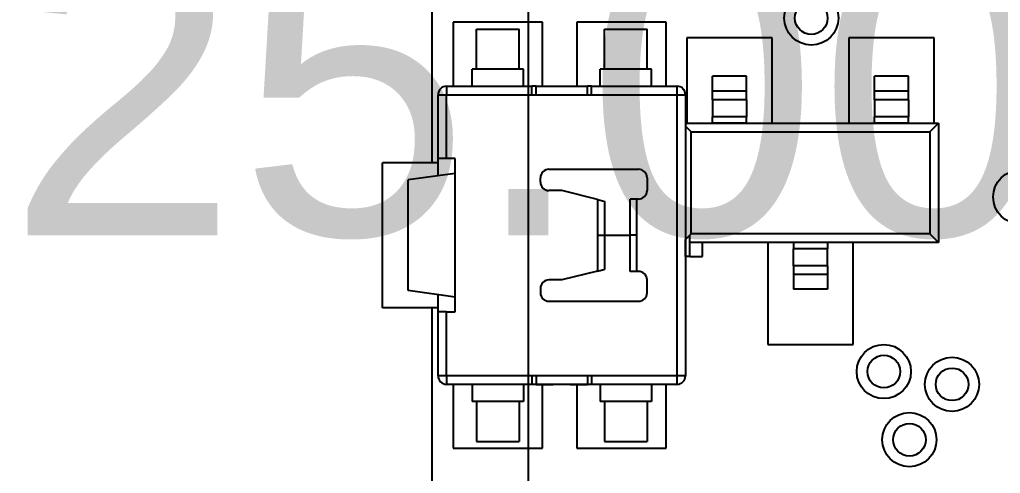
# Model space of a CAD drawing. Extents: x 87.1 to 184.1, y 90 to 128.
# Drawn here: x 87.31 to 98.81, y 105.14 to 110.47 of the extents above; entities that cross this region are included whole.
import ezdxf
from ezdxf.enums import TextEntityAlignment as Align

# ---------------------------------------------------------------- set-up
doc = ezdxf.new("R2010")
doc.units = 0
doc.layers.get('0').update_dxf_attribs({"linetype": 'CONTINUOUS'})
doc.layers.add('Dimension001', color=7, linetype='CONTINUOUS')
doc.layers.add('View005', color=7, linetype='CONTINUOUS')
doc.styles.get("Standard").update_dxf_attribs({"font": 'arial.ttf'})
doc.dimstyles.get("Standard").update_dxf_attribs({"dimscale": 0, "dimtxt": 2.5, "dimasz": 2.5, "dimexe": 1.25, "dimexo": 0.625, "dimtad": 1, "dimtxsty": 'STANDARD', "dimcen": 2.5, "dimazin": 3, "dimtfac": 1, "dimtmove": 0, "dimatfit": 3})

# ---------------------------------------------------------------- blocks, each defined once
blk = doc.blocks.new('*Dimension001')
at = {"color": 0}
for points in [[(93.6917, 125.435), (92.8583, 125.435), (93.275, 120.435)], [(93.6917, 90.435), (92.8583, 90.435), (93.275, 95.435)]]:
    blk.add_solid(points, dxfattribs=at)
at = {"layer": 'Dimension001'}
for p, q in [((92.1423, 120.435), (93.275, 120.435)), ((93.275, 120.435), (93.275, 95.435)), ((92.1423, 95.435), (93.275, 95.435))]:
    blk.add_line(p, q, dxfattribs=at)
blk.add_text('25.00', height=3.5, dxfattribs=at).set_placement((93.275, 107.935), align=Align.CENTER)

msp = doc.modelspace()

# ---------------------------------------------------------------- linework, layer by layer
at = {"layer": 'View005'}
for p, q in [((92.1423, 113.634), (92.1423, 108.785)), ((92.3923, 110.435), (92.3923, 109.685)), ((93.4423, 110.435), (92.3923, 110.435)), ((92.3923, 110.435), (92.3923, 109.685)), ((93.4423, 110.435), (92.3923, 110.435)), ((93.4423, 109.685), (93.4423, 110.435)), ((93.4423, 109.685), (93.4423, 110.435)), ((93.8423, 110.435), (93.8423, 109.685)), ((94.8923, 110.435), (93.8423, 110.435)), ((93.8423, 110.435), (93.8423, 109.685)), ((94.8923, 110.435), (93.8423, 110.435)), ((94.8923, 109.685), (94.8923, 110.435)), ((94.8923, 109.685), (94.8923, 110.435)), ((92.6673, 109.885), (92.6673, 110.356)), ((92.6673, 110.356), (93.1673, 110.356)), ((92.6673, 109.885), (92.6673, 110.356)), ((92.6673, 110.356), (93.1673, 110.356)), ((93.1673, 109.885), (93.1673, 110.356)), ((93.1673, 109.885), (93.1673, 110.356)), ((94.1673, 109.885), (94.1673, 110.356)), ((94.1673, 110.356), (94.6673, 110.356)), ((94.1673, 109.885), (94.1673, 110.356)), ((94.1673, 110.356), (94.6673, 110.356)), ((94.6673, 109.885), (94.6673, 110.356)), ((94.6673, 109.885), (94.6673, 110.356)), ((96.1329, 110.251), (95.1329, 110.251)), ((95.1329, 110.251), (95.1329, 109.251)), ((96.1329, 110.251), (95.1329, 110.251)), ((95.1329, 110.251), (95.1329, 109.251)), ((96.1329, 109.251), (96.1329, 110.251)), ((96.1329, 109.251), (96.1329, 110.251)), ((98.0329, 110.251), (97.0329, 110.251)), ((97.0329, 110.251), (97.0329, 109.251)), ((98.0329, 110.251), (97.0329, 110.251)), ((97.0329, 110.251), (97.0329, 109.251)), ((98.0329, 109.251), (98.0329, 110.251)), ((98.0329, 109.251), (98.0329, 110.251)), ((92.6173, 109.685), (92.6173, 109.885)), ((92.6673, 109.885), (92.6173, 109.885)), ((92.6173, 109.685), (92.6173, 109.885)), ((92.6673, 109.885), (92.6173, 109.885)), ((93.1673, 109.885), (92.6673, 109.885)), ((93.1673, 109.885), (92.6673, 109.885)), ((93.2173, 109.885), (93.1673, 109.885)), ((93.2173, 109.885), (93.1673, 109.885)), ((93.2173, 109.685), (93.2173, 109.885)), ((93.2173, 109.685), (93.2173, 109.885)), ((94.1173, 109.685), (94.1173, 109.885)), ((94.1673, 109.885), (94.1173, 109.885)), ((94.1173, 109.685), (94.1173, 109.885)), ((94.1673, 109.885), (94.1173, 109.885)), ((94.6673, 109.885), (94.1673, 109.885)), ((94.6673, 109.885), (94.1673, 109.885)), ((94.7173, 109.885), (94.6673, 109.885)), ((94.7173, 109.885), (94.6673, 109.885)), ((94.7173, 109.685), (94.7173, 109.885)), ((94.7173, 109.685), (94.7173, 109.885)), ((95.4329, 109.626), (95.4329, 109.801)), ((95.8329, 109.801), (95.4329, 109.801)), ((95.4329, 109.626), (95.4329, 109.801)), ((95.8329, 109.801), (95.4329, 109.801)), ((95.4329, 109.626), (95.4329, 109.801)), ((95.4329, 109.626), (95.4329, 109.801)), ((95.8329, 109.801), (95.4329, 109.801)), ((95.8329, 109.801), (95.4329, 109.801)), ((95.4329, 109.626), (95.4329, 109.801)), ((95.4329, 109.626), (95.4329, 109.801)), ((95.8329, 109.801), (95.4329, 109.801)), ((95.8329, 109.801), (95.4329, 109.801)), ((95.8329, 109.626), (95.8329, 109.801)), ((95.8329, 109.626), (95.8329, 109.801)), ((95.8329, 109.626), (95.8329, 109.801)), ((95.8329, 109.626), (95.8329, 109.801)), ((95.8329, 109.626), (95.8329, 109.801)), ((95.8329, 109.626), (95.8329, 109.801)), ((97.3329, 109.626), (97.3329, 109.801)), ((97.7329, 109.801), (97.3329, 109.801)), ((97.3329, 109.626), (97.3329, 109.801)), ((97.7329, 109.801), (97.3329, 109.801)), ((97.3329, 109.626), (97.3329, 109.801)), ((97.3329, 109.626), (97.3329, 109.801)), ((97.7329, 109.801), (97.3329, 109.801)), ((97.7329, 109.801), (97.3329, 109.801)), ((97.3329, 109.626), (97.3329, 109.801)), ((97.3329, 109.626), (97.3329, 109.801)), ((97.7329, 109.801), (97.3329, 109.801)), ((97.7329, 109.801), (97.3329, 109.801)), ((97.7329, 109.626), (97.7329, 109.801)), ((97.7329, 109.626), (97.7329, 109.801)), ((97.7329, 109.626), (97.7329, 109.801)), ((97.7329, 109.626), (97.7329, 109.801)), ((97.7329, 109.626), (97.7329, 109.801)), ((97.7329, 109.626), (97.7329, 109.801)), ((92.2173, 108.835), (92.2173, 109.585)), ((92.2173, 108.835), (92.2173, 109.585)), ((92.3173, 109.685), (93.3173, 109.685)), ((92.3173, 109.685), (93.3173, 109.685)), ((92.3173, 108.835), (92.3173, 109.585)), ((92.3173, 109.585), (93.3173, 109.585)), ((92.3173, 108.835), (92.3173, 109.585)), ((92.3173, 109.585), (93.3173, 109.585)), ((93.3673, 109.685), (93.3173, 109.685)), ((93.3673, 109.685), (93.3173, 109.685)), ((93.3173, 109.585), (93.3673, 109.585)), ((93.3173, 109.585), (93.3673, 109.585)), ((93.3673, 109.685), (93.9673, 109.685)), ((93.3673, 109.685), (93.9673, 109.685)), ((93.3673, 109.585), (93.9673, 109.585)), ((93.3673, 109.585), (93.9673, 109.585)), ((94.0173, 109.685), (93.9673, 109.685)), ((94.0173, 109.685), (93.9673, 109.685)), ((93.9673, 109.585), (94.0173, 109.585)), ((93.9673, 109.585), (94.0173, 109.585)), ((94.0173, 109.685), (95.0173, 109.685)), ((94.0173, 109.685), (95.0173, 109.685)), ((94.0173, 109.585), (95.0173, 109.585)), ((94.0173, 109.585), (95.0173, 109.585)), ((95.0173, 109.585), (95.0173, 106.285)), ((95.0173, 109.585), (95.0173, 106.285)), ((95.1173, 109.585), (95.1173, 106.285)), ((95.1173, 109.585), (95.1173, 106.285)), ((95.8329, 109.626), (95.4329, 109.626)), ((95.8329, 109.626), (95.4329, 109.626)), ((95.8329, 109.626), (95.4329, 109.626)), ((95.8329, 109.626), (95.4329, 109.626)), ((95.8329, 109.626), (95.4329, 109.626)), ((95.8329, 109.626), (95.4329, 109.626)), ((97.7329, 109.626), (97.3329, 109.626)), ((97.7329, 109.626), (97.3329, 109.626)), ((97.7329, 109.626), (97.3329, 109.626)), ((97.7329, 109.626), (97.3329, 109.626)), ((97.7329, 109.626), (97.3329, 109.626)), ((97.7329, 109.626), (97.3329, 109.626)), ((95.8329, 109.526), (95.4329, 109.526)), ((95.8329, 109.526), (95.4329, 109.526)), ((95.8329, 109.526), (95.4329, 109.526)), ((95.8329, 109.526), (95.4329, 109.526)), ((95.8329, 109.526), (95.4329, 109.526)), ((95.8329, 109.526), (95.4329, 109.526)), ((97.7329, 109.526), (97.3329, 109.526)), ((97.7329, 109.526), (97.3329, 109.526)), ((97.7329, 109.526), (97.3329, 109.526)), ((97.7329, 109.526), (97.3329, 109.526)), ((97.7329, 109.526), (97.3329, 109.526)), ((97.7329, 109.526), (97.3329, 109.526)), ((95.1173, 109.251), (98.0829, 109.251)), ((95.1173, 109.251), (98.0829, 109.251)), ((95.4329, 109.251), (95.4329, 109.326)), ((95.4329, 109.251), (95.4329, 109.326)), ((95.8329, 109.326), (95.4329, 109.326)), ((95.4329, 109.251), (95.4329, 109.326)), ((95.4329, 109.251), (95.4329, 109.326)), ((95.8329, 109.326), (95.4329, 109.326)), ((95.8329, 109.326), (95.4329, 109.326)), ((95.4329, 109.251), (95.4329, 109.326)), ((95.4329, 109.251), (95.4329, 109.326)), ((95.8329, 109.326), (95.4329, 109.326)), ((95.8329, 109.326), (95.4329, 109.326)), ((95.8329, 109.326), (95.4329, 109.326)), ((95.8329, 109.251), (95.4329, 109.251)), ((95.8329, 109.251), (95.4329, 109.251)), ((95.8329, 109.251), (95.4329, 109.251)), ((95.8329, 109.251), (95.4329, 109.251)), ((95.8329, 109.251), (95.4329, 109.251)), ((95.8329, 109.251), (95.4329, 109.251)), ((95.8329, 109.251), (95.8329, 109.326)), ((95.8329, 109.251), (95.8329, 109.326)), ((95.8329, 109.251), (95.8329, 109.326)), ((95.8329, 109.251), (95.8329, 109.326)), ((95.8329, 109.251), (95.8329, 109.326)), ((95.8329, 109.251), (95.8329, 109.326)), ((97.3329, 109.251), (97.3329, 109.326)), ((97.3329, 109.251), (97.3329, 109.326)), ((97.7329, 109.326), (97.3329, 109.326)), ((97.3329, 109.251), (97.3329, 109.326)), ((97.3329, 109.251), (97.3329, 109.326)), ((97.7329, 109.326), (97.3329, 109.326)), ((97.7329, 109.326), (97.3329, 109.326)), ((97.3329, 109.251), (97.3329, 109.326)), ((97.3329, 109.251), (97.3329, 109.326)), ((97.7329, 109.326), (97.3329, 109.326)), ((97.7329, 109.326), (97.3329, 109.326)), ((97.7329, 109.326), (97.3329, 109.326)), ((97.7329, 109.251), (97.3329, 109.251)), ((97.7329, 109.251), (97.3329, 109.251)), ((97.7329, 109.251), (97.3329, 109.251)), ((97.7329, 109.251), (97.3329, 109.251)), ((97.7329, 109.251), (97.3329, 109.251)), ((97.7329, 109.251), (97.3329, 109.251)), ((97.7329, 109.251), (97.7329, 109.326)), ((97.7329, 109.251), (97.7329, 109.326)), ((97.7329, 109.251), (97.7329, 109.326)), ((97.7329, 109.251), (97.7329, 109.326)), ((97.7329, 109.251), (97.7329, 109.326)), ((97.7329, 109.251), (97.7329, 109.326)), ((98.0829, 109.251), (97.9829, 109.151)), ((98.0829, 109.251), (97.9829, 109.151)), ((98.0829, 109.251), (98.0829, 107.851)), ((98.0829, 109.251), (98.0829, 107.851)), ((95.1173, 109.217), (95.1829, 109.151)), ((95.1173, 109.217), (95.1829, 109.151)), ((95.1829, 109.151), (97.9829, 109.151)), ((95.1829, 107.951), (95.1829, 109.151)), ((95.1829, 109.151), (97.9829, 109.151)), ((95.1829, 107.951), (95.1829, 109.151)), ((97.9829, 109.151), (97.9829, 107.951)), ((97.9829, 109.151), (97.9829, 107.951)), ((92.2173, 108.785), (91.5673, 108.785)), ((91.5673, 107.085), (91.5673, 108.785)), ((92.2173, 108.785), (91.5673, 108.785)), ((91.5673, 107.085), (91.5673, 108.785)), ((92.2173, 108.785), (92.2173, 108.835)), ((92.2173, 108.785), (92.2173, 108.835)), ((92.2173, 108.633), (92.2173, 108.785)), ((92.2173, 108.633), (92.2173, 108.785)), ((92.4173, 108.835), (92.3173, 108.835)), ((92.4173, 108.835), (92.3173, 108.835)), ((92.4173, 108.66), (92.4173, 108.835)), ((92.4173, 108.66), (92.4173, 108.835)), ((92.4173, 108.66), (91.8672, 108.585)), ((92.4173, 108.66), (91.8672, 108.585)), ((92.4173, 107.21), (92.4173, 108.66)), ((92.4173, 107.21), (92.4173, 108.66)), ((93.5173, 108.71), (94.4673, 108.71)), ((93.5173, 108.71), (94.4673, 108.71)), ((94.4673, 108.71), (94.5673, 108.71)), ((94.4673, 108.71), (94.5673, 108.71)), ((91.8673, 107.285), (91.8673, 108.585)), ((91.8673, 107.285), (91.8673, 108.585)), ((93.4173, 108.56), (93.4173, 108.61)), ((93.4173, 108.56), (93.4173, 108.61)), ((94.6673, 108.61), (94.6673, 108.46)), ((94.6673, 108.61), (94.6673, 108.46)), ((93.6673, 108.46), (93.5173, 108.46)), ((93.6673, 108.46), (93.5173, 108.46)), ((94.0872, 108.355), (93.6672, 108.46)), ((94.0872, 108.355), (93.6672, 108.46)), ((94.0873, 108.355), (94.0873, 107.935)), ((94.0873, 108.355), (94.0873, 107.935)), ((94.1673, 108.335), (94.1673, 107.935)), ((94.1673, 108.335), (94.1673, 107.935)), ((94.4673, 107.935), (94.4673, 108.36)), ((94.4673, 107.935), (94.4673, 108.36)), ((94.5673, 108.36), (94.5473, 108.36)), ((94.5673, 108.36), (94.5473, 108.36)), ((94.5473, 107.935), (94.5473, 108.36)), ((94.5473, 107.935), (94.5473, 108.36)), ((94.0873, 107.935), (94.0873, 107.515)), ((94.0873, 107.935), (94.0873, 107.515)), ((94.1673, 107.935), (94.1673, 107.535)), ((94.1673, 107.935), (94.1673, 107.535)), ((94.1673, 107.935), (94.4673, 107.935)), ((94.1673, 107.935), (94.4673, 107.935)), ((94.4673, 107.51), (94.4673, 107.935)), ((94.4673, 107.51), (94.4673, 107.935)), ((94.5473, 107.51), (94.5473, 107.935)), ((94.5473, 107.51), (94.5473, 107.935)), ((95.1173, 107.886), (95.1829, 107.951)), ((95.1173, 107.886), (95.1829, 107.951)), ((95.1173, 107.685), (95.1173, 107.886)), ((95.1173, 107.685), (95.1173, 107.886)), ((95.1673, 107.685), (95.1673, 107.936)), ((95.1673, 107.685), (95.1673, 107.936)), ((98.0829, 107.851), (95.1673, 107.851)), ((98.0829, 107.851), (95.1673, 107.851)), ((97.9829, 107.951), (95.1829, 107.951)), ((97.9829, 107.951), (95.1829, 107.951)), ((95.3173, 107.685), (95.3173, 107.851)), ((95.3173, 107.685), (95.3173, 107.851)), ((96.0829, 107.851), (96.0829, 106.651)), ((96.0829, 107.851), (96.0829, 106.651)), ((96.3829, 107.851), (96.3829, 107.776)), ((96.7829, 107.851), (96.3829, 107.851)), ((96.3829, 107.851), (96.3829, 107.776)), ((96.7829, 107.851), (96.3829, 107.851)), ((96.7829, 107.851), (96.7829, 107.776)), ((96.7829, 107.851), (96.7829, 107.776)), ((97.0829, 106.651), (97.0829, 107.851)), ((97.0829, 106.651), (97.0829, 107.851)), ((98.0829, 107.851), (97.9829, 107.951)), ((98.0829, 107.851), (97.9829, 107.951)), ((96.7829, 107.776), (96.3829, 107.776)), ((96.7829, 107.776), (96.3829, 107.776)), ((95.1673, 107.685), (95.1173, 107.685)), ((95.1673, 107.685), (95.1173, 107.685)), ((94.0872, 107.515), (93.6672, 107.41)), ((94.0872, 107.515), (93.6672, 107.41)), ((94.5673, 107.51), (94.5473, 107.51)), ((94.5673, 107.51), (94.5473, 107.51)), ((96.7829, 107.576), (96.3829, 107.576)), ((96.7829, 107.576), (96.3829, 107.576)), ((93.6673, 107.41), (93.5173, 107.41)), ((93.6673, 107.41), (93.5173, 107.41)), ((94.6673, 107.26), (94.6673, 107.41)), ((94.6673, 107.26), (94.6673, 107.41)), ((96.3829, 107.476), (96.3829, 107.301)), ((96.3829, 107.476), (96.3829, 107.301)), ((96.7829, 107.476), (96.3829, 107.476)), ((96.7829, 107.476), (96.3829, 107.476)), ((96.7829, 107.476), (96.7829, 107.301)), ((96.7829, 107.476), (96.7829, 107.301)), ((92.4173, 107.21), (91.8672, 107.285)), ((92.4173, 107.21), (91.8672, 107.285)), ((93.4173, 107.31), (93.4173, 107.26)), ((93.4173, 107.31), (93.4173, 107.26)), ((96.7829, 107.301), (96.3829, 107.301)), ((96.7829, 107.301), (96.3829, 107.301)), ((92.2173, 107.085), (92.2173, 107.237)), ((92.2173, 107.085), (92.2173, 107.237)), ((92.4173, 107.035), (92.4173, 107.21)), ((92.4173, 107.035), (92.4173, 107.21)), ((92.2173, 107.085), (91.5673, 107.085)), ((92.2173, 107.085), (91.5673, 107.085)), ((92.1423, 107.085), (92.1423, 101.785)), ((92.2173, 107.035), (92.2173, 107.085)), ((92.2173, 107.035), (92.2173, 107.085)), ((93.5173, 107.16), (94.4673, 107.16)), ((93.5173, 107.16), (94.4673, 107.16)), ((94.4673, 107.16), (94.5673, 107.16)), ((94.4673, 107.16), (94.5673, 107.16)), ((92.2173, 106.285), (92.2173, 107.035)), ((92.2173, 106.285), (92.2173, 107.035)), ((92.3173, 107.035), (92.4173, 107.035)), ((92.3173, 107.035), (92.4173, 107.035)), ((92.3173, 106.285), (92.3173, 107.035)), ((92.3173, 106.285), (92.3173, 107.035)), ((96.0829, 106.651), (97.0829, 106.651)), ((96.0829, 106.651), (97.0829, 106.651)), ((93.3173, 106.285), (92.3173, 106.285)), ((93.3173, 106.285), (92.3173, 106.285)), ((93.3673, 106.285), (93.3173, 106.285)), ((93.3673, 106.285), (93.3173, 106.285)), ((93.9673, 106.285), (93.3673, 106.285)), ((93.9673, 106.285), (93.3673, 106.285)), ((94.0173, 106.285), (93.9673, 106.285)), ((94.0173, 106.285), (93.9673, 106.285)), ((95.0173, 106.285), (94.0173, 106.285)), ((95.0173, 106.285), (94.0173, 106.285)), ((93.3173, 106.185), (92.3173, 106.185)), ((93.3173, 106.185), (92.3173, 106.185)), ((92.3923, 106.185), (92.3923, 105.435)), ((92.3923, 106.185), (92.3923, 105.435)), ((93.2173, 106.185), (92.6173, 106.185)), ((92.6173, 106.185), (92.6173, 105.985)), ((93.2173, 106.185), (92.6173, 106.185)), ((92.6173, 106.185), (92.6173, 105.985)), ((93.2173, 106.185), (93.2173, 105.985)), ((93.2173, 106.185), (93.2173, 105.985)), ((94.0173, 106.185), (93.3173, 106.185)), ((94.0173, 106.185), (93.3173, 106.185)), ((93.9673, 106.185), (93.3673, 106.185)), ((93.9673, 106.185), (93.3673, 106.185)), ((93.4423, 105.435), (93.4423, 106.185)), ((93.4423, 105.435), (93.4423, 106.185)), ((93.8423, 106.185), (93.8423, 105.435)), ((93.8423, 106.185), (93.8423, 105.435)), ((95.0173, 106.185), (94.0173, 106.185)), ((95.0173, 106.185), (94.0173, 106.185)), ((94.7173, 106.185), (94.1173, 106.185)), ((94.1173, 106.185), (94.1173, 105.985)), ((94.7173, 106.185), (94.1173, 106.185)), ((94.1173, 106.185), (94.1173, 105.985)), ((94.7173, 106.185), (94.7173, 105.985)), ((94.7173, 106.185), (94.7173, 105.985)), ((94.8923, 105.435), (94.8923, 106.185)), ((94.8923, 105.435), (94.8923, 106.185)), ((92.6673, 105.985), (92.6173, 105.985)), ((92.6673, 105.985), (92.6173, 105.985)), ((92.6673, 105.985), (92.6673, 105.514)), ((92.6673, 105.985), (92.6673, 105.514)), ((93.1673, 105.985), (92.6673, 105.985)), ((93.1673, 105.985), (92.6673, 105.985)), ((93.2173, 105.985), (93.1673, 105.985)), ((93.1673, 105.985), (93.1673, 105.514)), ((93.2173, 105.985), (93.1673, 105.985)), ((93.1673, 105.985), (93.1673, 105.514)), ((94.1673, 105.985), (94.1173, 105.985)), ((94.1673, 105.985), (94.1173, 105.985)), ((94.1673, 105.985), (94.1673, 105.514)), ((94.1673, 105.985), (94.1673, 105.514)), ((94.6673, 105.985), (94.1673, 105.985)), ((94.6673, 105.985), (94.1673, 105.985)), ((94.7173, 105.985), (94.6673, 105.985)), ((94.6673, 105.985), (94.6673, 105.514)), ((94.7173, 105.985), (94.6673, 105.985)), ((94.6673, 105.985), (94.6673, 105.514)), ((92.6673, 105.514), (93.1673, 105.514)), ((92.6673, 105.514), (93.1673, 105.514)), ((94.1673, 105.514), (94.6673, 105.514)), ((94.1673, 105.514), (94.6673, 105.514)), ((92.3923, 105.435), (93.4423, 105.435)), ((92.3923, 105.435), (93.4423, 105.435)), ((93.8423, 105.435), (94.8923, 105.435)), ((93.8423, 105.435), (94.8923, 105.435))]:
    msp.add_line(p, q, dxfattribs=at)
for centre, radius in [((96.5923, 110.485), 0.3175), ((96.5923, 110.485), 0.3175), ((96.5923, 110.485), 0.1915), ((96.5923, 110.485), 0.1915), ((99.0423, 108.385), 0.3175), ((99.0423, 108.385), 0.3175), ((97.4423, 106.335), 0.3175), ((97.4423, 106.335), 0.3175), ((97.4423, 106.335), 0.1915), ((97.4423, 106.335), 0.1915), ((98.2423, 106.185), 0.3175), ((98.2423, 106.185), 0.3175), ((98.2423, 106.185), 0.1915), ((98.2423, 106.185), 0.1915), ((97.7423, 105.535), 0.3175), ((97.7423, 105.535), 0.3175), ((97.7423, 105.535), 0.1915), ((97.7423, 105.535), 0.1915)]:
    msp.add_circle(centre, radius, dxfattribs=at)
for centre, start, end in [((92.3173, 109.585), 90, 180), ((92.3173, 109.585), 90, 180), ((92.3173, 109.585), 90, 180), ((92.3173, 109.585), 90, 180), ((95.0173, 109.585), 0, 90), ((95.0173, 109.585), 0, 90), ((95.0173, 109.585), 0, 90), ((95.0173, 109.585), 0, 90), ((93.5173, 108.61), 90, 180), ((93.5173, 108.61), 90, 180), ((94.5673, 108.61), 0, 90), ((94.5673, 108.61), 0, 90), ((93.5173, 108.56), 180, -90), ((93.5173, 108.56), 180, -90), ((94.5673, 108.46), -90, 0), ((94.5673, 108.46), -90, 0), ((94.5673, 107.41), 0, 90), ((94.5673, 107.41), 0, 90), ((93.5173, 107.31), 90, 180), ((93.5173, 107.31), 90, 180), ((93.5173, 107.26), 180, -90), ((93.5173, 107.26), 180, -90), ((94.5673, 107.26), -90, 0), ((94.5673, 107.26), -90, 0), ((92.3173, 106.285), 180, -90), ((92.3173, 106.285), 180, -90), ((95.0173, 106.285), -90, 0), ((95.0173, 106.285), -90, 0)]:
    msp.add_arc(centre, 0.1, start, end, dxfattribs=at)
for points in [[(92.2173, 109.585), (92.2161, 109.585), (92.2638, 109.585), (92.3173, 109.585)], [(92.2173, 109.585), (92.2161, 109.585), (92.2638, 109.585), (92.3173, 109.585)], [(92.3173, 109.685), (92.3172, 109.686), (92.3173, 109.638), (92.3173, 109.585)], [(92.3173, 109.685), (92.3172, 109.686), (92.3173, 109.638), (92.3173, 109.585)], [(93.3173, 109.585), (93.3172, 109.638), (93.3173, 109.686), (93.3173, 109.685)], [(93.3173, 109.585), (93.3172, 109.638), (93.3173, 109.686), (93.3173, 109.685)], [(93.3673, 109.585), (93.3673, 109.638), (93.3673, 109.686), (93.3673, 109.685)], [(93.3673, 109.585), (93.3673, 109.638), (93.3673, 109.686), (93.3673, 109.685)], [(93.9673, 109.585), (93.9673, 109.638), (93.9673, 109.686), (93.9673, 109.685)], [(93.9673, 109.585), (93.9673, 109.638), (93.9673, 109.686), (93.9673, 109.685)], [(94.0173, 109.585), (94.0172, 109.638), (94.0173, 109.686), (94.0173, 109.685)], [(94.0173, 109.585), (94.0172, 109.638), (94.0173, 109.686), (94.0173, 109.685)], [(95.0173, 109.685), (95.0172, 109.686), (95.0173, 109.638), (95.0173, 109.585)], [(95.0173, 109.685), (95.0172, 109.686), (95.0173, 109.638), (95.0173, 109.585)], [(95.0172, 109.585), (95.0707, 109.585), (95.1184, 109.585), (95.1172, 109.585)], [(95.0172, 109.585), (95.0707, 109.585), (95.1184, 109.585), (95.1172, 109.585)], [(95.4329, 109.526), (95.4329, 109.525), (95.4329, 109.573), (95.4329, 109.626)], [(95.4329, 109.526), (95.4329, 109.525), (95.4329, 109.573), (95.4329, 109.626)], [(95.4329, 109.526), (95.4329, 109.525), (95.4329, 109.573), (95.4329, 109.626)], [(95.4329, 109.526), (95.4329, 109.525), (95.4329, 109.573), (95.4329, 109.626)], [(95.4329, 109.526), (95.4329, 109.525), (95.4329, 109.573), (95.4329, 109.626)], [(95.4329, 109.526), (95.4329, 109.525), (95.4329, 109.573), (95.4329, 109.626)], [(95.8329, 109.526), (95.8329, 109.525), (95.8329, 109.573), (95.8329, 109.626)], [(95.8329, 109.526), (95.8329, 109.525), (95.8329, 109.573), (95.8329, 109.626)], [(95.8329, 109.526), (95.8329, 109.525), (95.8329, 109.573), (95.8329, 109.626)], [(95.8329, 109.526), (95.8329, 109.525), (95.8329, 109.573), (95.8329, 109.626)], [(95.8329, 109.526), (95.8329, 109.525), (95.8329, 109.573), (95.8329, 109.626)], [(95.8329, 109.526), (95.8329, 109.525), (95.8329, 109.573), (95.8329, 109.626)], [(97.3329, 109.526), (97.3329, 109.525), (97.3329, 109.573), (97.3329, 109.626)], [(97.3329, 109.526), (97.3329, 109.525), (97.3329, 109.573), (97.3329, 109.626)], [(97.3329, 109.526), (97.3329, 109.525), (97.3329, 109.573), (97.3329, 109.626)], [(97.3329, 109.526), (97.3329, 109.525), (97.3329, 109.573), (97.3329, 109.626)], [(97.3329, 109.526), (97.3329, 109.525), (97.3329, 109.573), (97.3329, 109.626)], [(97.3329, 109.526), (97.3329, 109.525), (97.3329, 109.573), (97.3329, 109.626)], [(97.7329, 109.526), (97.7329, 109.525), (97.7329, 109.573), (97.7329, 109.626)], [(97.7329, 109.526), (97.7329, 109.525), (97.7329, 109.573), (97.7329, 109.626)], [(97.7329, 109.526), (97.7329, 109.525), (97.7329, 109.573), (97.7329, 109.626)], [(97.7329, 109.526), (97.7329, 109.525), (97.7329, 109.573), (97.7329, 109.626)], [(97.7329, 109.526), (97.7329, 109.525), (97.7329, 109.573), (97.7329, 109.626)], [(97.7329, 109.526), (97.7329, 109.525), (97.7329, 109.573), (97.7329, 109.626)], [(95.4329, 109.526), (95.4329, 109.529), (95.4329, 109.433), (95.4329, 109.326)], [(95.4329, 109.526), (95.4329, 109.529), (95.4329, 109.433), (95.4329, 109.326)], [(95.4329, 109.526), (95.4329, 109.529), (95.4329, 109.433), (95.4329, 109.326)], [(95.4329, 109.526), (95.4329, 109.529), (95.4329, 109.433), (95.4329, 109.326)], [(95.4329, 109.526), (95.4329, 109.529), (95.4329, 109.433), (95.4329, 109.326)], [(95.4329, 109.526), (95.4329, 109.529), (95.4329, 109.433), (95.4329, 109.326)], [(95.8329, 109.526), (95.8329, 109.529), (95.8329, 109.433), (95.8329, 109.326)], [(95.8329, 109.526), (95.8329, 109.529), (95.8329, 109.433), (95.8329, 109.326)], [(95.8329, 109.526), (95.8329, 109.529), (95.8329, 109.433), (95.8329, 109.326)], [(95.8329, 109.526), (95.8329, 109.529), (95.8329, 109.433), (95.8329, 109.326)], [(95.8329, 109.526), (95.8329, 109.529), (95.8329, 109.433), (95.8329, 109.326)], [(95.8329, 109.526), (95.8329, 109.529), (95.8329, 109.433), (95.8329, 109.326)], [(97.3329, 109.526), (97.3329, 109.529), (97.3329, 109.433), (97.3329, 109.326)], [(97.3329, 109.526), (97.3329, 109.529), (97.3329, 109.433), (97.3329, 109.326)], [(97.3329, 109.526), (97.3329, 109.529), (97.3329, 109.433), (97.3329, 109.326)], [(97.3329, 109.526), (97.3329, 109.529), (97.3329, 109.433), (97.3329, 109.326)], [(97.3329, 109.526), (97.3329, 109.529), (97.3329, 109.433), (97.3329, 109.326)], [(97.3329, 109.526), (97.3329, 109.529), (97.3329, 109.433), (97.3329, 109.326)], [(97.7329, 109.526), (97.7329, 109.529), (97.7329, 109.433), (97.7329, 109.326)], [(97.7329, 109.526), (97.7329, 109.529), (97.7329, 109.433), (97.7329, 109.326)], [(97.7329, 109.526), (97.7329, 109.529), (97.7329, 109.433), (97.7329, 109.326)], [(97.7329, 109.526), (97.7329, 109.529), (97.7329, 109.433), (97.7329, 109.326)], [(97.7329, 109.526), (97.7329, 109.529), (97.7329, 109.433), (97.7329, 109.326)], [(97.7329, 109.526), (97.7329, 109.529), (97.7329, 109.433), (97.7329, 109.326)], [(92.3173, 108.835), (92.2638, 108.835), (92.2161, 108.835), (92.2173, 108.835)], [(92.3173, 108.835), (92.2638, 108.835), (92.2161, 108.835), (92.2173, 108.835)], [(94.0873, 108.355), (94.13, 108.344), (94.1681, 108.335), (94.1673, 108.335)], [(94.0873, 108.355), (94.13, 108.344), (94.1681, 108.335), (94.1673, 108.335)], [(94.5472, 108.36), (94.5045, 108.36), (94.4664, 108.36), (94.4672, 108.36)], [(94.5472, 108.36), (94.5045, 108.36), (94.4664, 108.36), (94.4672, 108.36)], [(94.0873, 107.935), (94.13, 107.935), (94.1681, 107.935), (94.1673, 107.935)], [(94.0873, 107.935), (94.13, 107.935), (94.1681, 107.935), (94.1673, 107.935)], [(94.5472, 107.935), (94.5045, 107.935), (94.4664, 107.935), (94.4672, 107.935)], [(94.5472, 107.935), (94.5045, 107.935), (94.4664, 107.935), (94.4672, 107.935)], [(96.3829, 107.576), (96.3829, 107.574), (96.3829, 107.67), (96.3829, 107.776)], [(96.3829, 107.576), (96.3829, 107.574), (96.3829, 107.67), (96.3829, 107.776)], [(96.7829, 107.576), (96.7829, 107.574), (96.7829, 107.67), (96.7829, 107.776)], [(96.7829, 107.576), (96.7829, 107.574), (96.7829, 107.67), (96.7829, 107.776)], [(95.1673, 107.685), (95.2474, 107.685), (95.3189, 107.685), (95.3173, 107.685)], [(95.1673, 107.685), (95.2474, 107.685), (95.3189, 107.685), (95.3173, 107.685)], [(94.0873, 107.515), (94.13, 107.526), (94.1681, 107.535), (94.1673, 107.535)], [(94.0873, 107.515), (94.13, 107.526), (94.1681, 107.535), (94.1673, 107.535)], [(94.5472, 107.51), (94.5045, 107.51), (94.4664, 107.51), (94.4672, 107.51)], [(94.5472, 107.51), (94.5045, 107.51), (94.4664, 107.51), (94.4672, 107.51)], [(96.3829, 107.576), (96.3829, 107.578), (96.3829, 107.53), (96.3829, 107.476)], [(96.3829, 107.576), (96.3829, 107.578), (96.3829, 107.53), (96.3829, 107.476)], [(96.7829, 107.576), (96.7829, 107.578), (96.7829, 107.53), (96.7829, 107.476)], [(96.7829, 107.576), (96.7829, 107.578), (96.7829, 107.53), (96.7829, 107.476)], [(92.3173, 107.035), (92.2638, 107.035), (92.2161, 107.035), (92.2173, 107.035)], [(92.3173, 107.035), (92.2638, 107.035), (92.2161, 107.035), (92.2173, 107.035)], [(92.3173, 106.285), (92.2638, 106.285), (92.2161, 106.285), (92.2173, 106.285)], [(92.3173, 106.285), (92.2638, 106.285), (92.2161, 106.285), (92.2173, 106.285)], [(92.3173, 106.285), (92.3172, 106.232), (92.3172, 106.184), (92.3173, 106.185)], [(92.3173, 106.285), (92.3172, 106.232), (92.3172, 106.184), (92.3173, 106.185)], [(93.3173, 106.285), (93.3172, 106.232), (93.3173, 106.184), (93.3173, 106.185)], [(93.3173, 106.285), (93.3172, 106.232), (93.3173, 106.184), (93.3173, 106.185)], [(93.3673, 106.285), (93.3673, 106.232), (93.3673, 106.184), (93.3673, 106.185)], [(93.3673, 106.285), (93.3673, 106.232), (93.3673, 106.184), (93.3673, 106.185)], [(93.9673, 106.285), (93.9673, 106.232), (93.9673, 106.184), (93.9673, 106.185)], [(93.9673, 106.285), (93.9673, 106.232), (93.9673, 106.184), (93.9673, 106.185)], [(94.0173, 106.285), (94.0172, 106.232), (94.0173, 106.184), (94.0173, 106.185)], [(94.0173, 106.285), (94.0172, 106.232), (94.0173, 106.184), (94.0173, 106.185)], [(95.1172, 106.285), (95.1184, 106.285), (95.0707, 106.285), (95.0172, 106.285)], [(95.0173, 106.285), (95.0172, 106.232), (95.0173, 106.184), (95.0173, 106.185)], [(95.1172, 106.285), (95.1184, 106.285), (95.0707, 106.285), (95.0172, 106.285)], [(95.0173, 106.285), (95.0172, 106.232), (95.0173, 106.184), (95.0173, 106.185)], [(93.3673, 106.185), (93.365, 106.185), (93.4603, 106.185), (93.5673, 106.185)], [(93.3673, 106.185), (93.365, 106.185), (93.4603, 106.185), (93.5673, 106.185)], [(93.7673, 106.185), (93.8742, 106.185), (93.9695, 106.185), (93.9673, 106.185)], [(93.7673, 106.185), (93.8742, 106.185), (93.9695, 106.185), (93.9673, 106.185)]]:
    msp.add_open_spline(points, degree=3, dxfattribs=at)

# ---------------------------------------------------------------- dimensions: what is measured, and where the dimension line sits
at = {"layer": 'Dimension001'}
dim = msp.add_linear_dim(base=(93.275, 107.935), p1=(92.1423, 120.435), p2=(92.1423, 95.435), angle=90, text='25.00', dimstyle='STANDARD', dxfattribs=at)
dim.commit()
dim.dimension.update_dxf_attribs({"geometry": '*Dimension001', "text_midpoint": (88.275, 107.935)})

doc.saveas('drawing.dxf')
